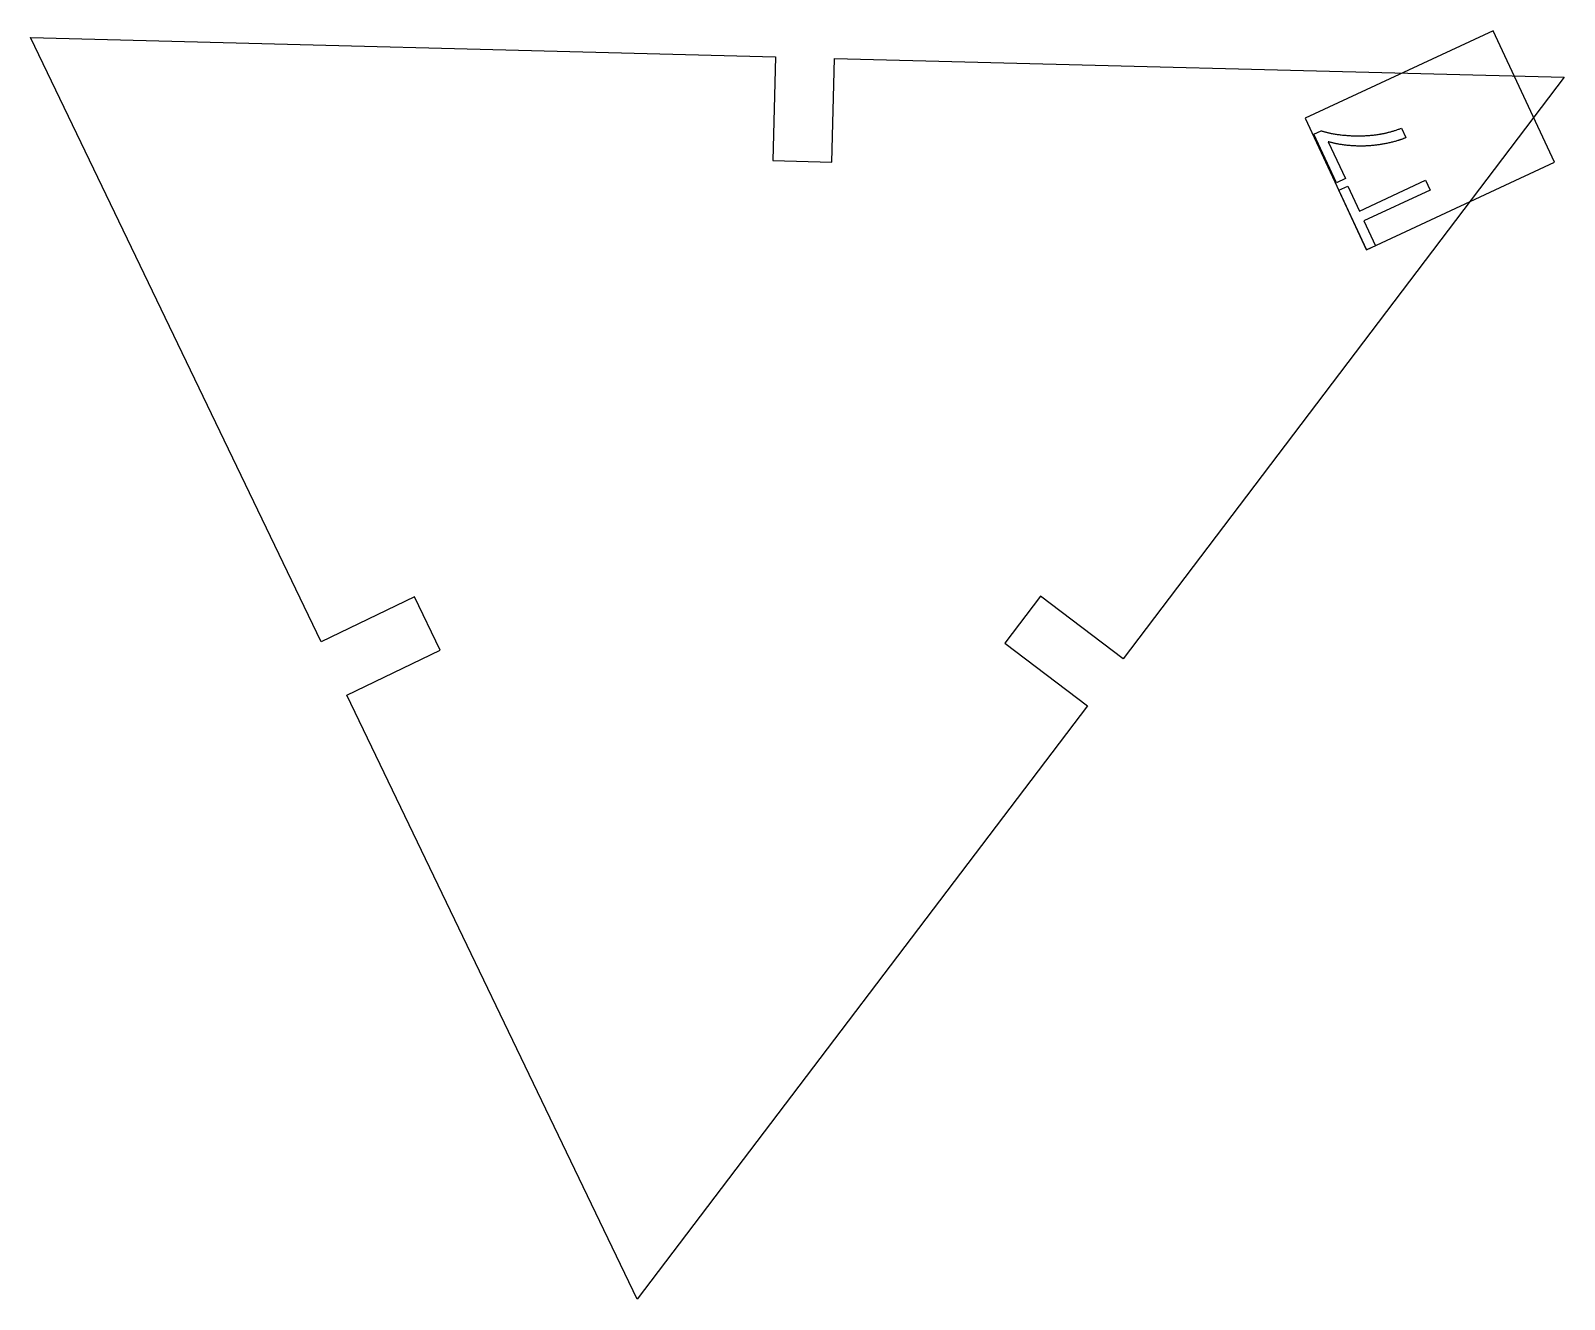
# Model space of a CAD drawing. Header units: millimetres. Extents: x -24.6 to 49.3, y -35.2 to 25.9.
import ezdxf

# ---------------------------------------------------------------- set-up
doc = ezdxf.new("R2010")
doc.units = ezdxf.units.MM
doc.layers.get('0').update_dxf_attribs({"linetype": 'CONTINUOUS'})

msp = doc.modelspace()

# ---------------------------------------------------------------- linework, layer by layer
for p, q in [((45.894, 25.948, -0.508), (36.831, 21.722, -0.508)), ((48.853, 19.604, -0.508), (45.894, 25.948, -0.508)), ((36.831, 21.722, -0.508), (39.79, 15.378, -0.508)), ((37.243, 20.961, -0.508), (37.589, 21.123, -0.508)), ((38.338, 18.615, -0.508), (37.243, 20.961, -0.508)), ((41.466, 21.248, -0.508), (41.679, 20.79, -0.508)), ((37.937, 20.59, -0.508), (38.765, 18.814, -0.508)), ((39.79, 15.378, -0.508), (48.853, 19.604, -0.508)), ((38.765, 18.814, -0.508), (38.338, 18.615, -0.508)), ((39.437, 17.252, -0.508), (42.634, 18.743, -0.508)), ((42.634, 18.743, -0.508), (42.858, 18.263, -0.508)), ((38.45, 18.251, -0.508), (38.878, 18.451, -0.508)), ((39.79, 15.378, -0.508), (38.45, 18.251, -0.508)), ((38.878, 18.451, -0.508), (39.437, 17.252, -0.508)), ((42.858, 18.263, -0.508), (39.66, 16.772, -0.508)), ((39.66, 16.772, -0.508), (40.217, 15.577, -0.508)), ((40.217, 15.577, -0.508), (39.79, 15.378, -0.508))]:
    msp.add_line(p, q)
msp.add_lwpolyline([(-6.112, -1.357), (-10.618, -3.523), (-24.622, 25.611), (11.282, 24.686), (11.153, 19.688), (14.002, 19.615), (14.131, 24.613), (49.32, 23.706), (28.047, -4.34), (24.064, -1.319), (22.341, -3.589), (26.324, -6.611), (4.619, -35.225), (-9.384, -6.091), (-4.877, -3.925)], close=True)
for points in [[(37.589, 21.123, -0.508), (38.119, 20.948, -0.508), (38.889, 20.893, -0.508)], [(38.889, 20.893, -0.508), (39.658, 20.838, -0.508), (40.39, 20.953, -0.508)], [(40.39, 20.953, -0.508), (40.907, 21.032, -0.508), (41.466, 21.248, -0.508)], [(41.679, 20.79, -0.508), (41.248, 20.598, -0.508), (40.567, 20.476, -0.508)], [(39.184, 20.393, -0.508), (38.481, 20.431, -0.508), (37.937, 20.59, -0.508)], [(40.567, 20.476, -0.508), (39.887, 20.354, -0.508), (39.184, 20.393, -0.508)]]:
    msp.add_open_spline(points, degree=2)

doc.saveas('drawing.dxf')
